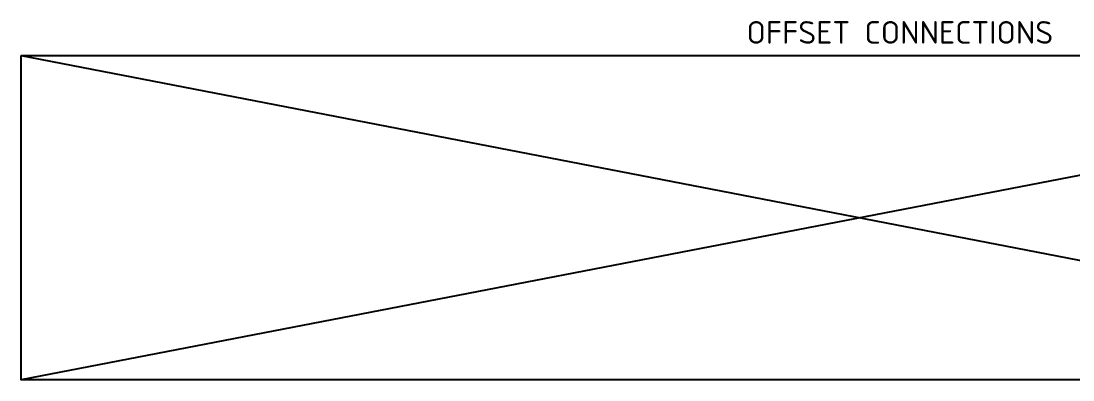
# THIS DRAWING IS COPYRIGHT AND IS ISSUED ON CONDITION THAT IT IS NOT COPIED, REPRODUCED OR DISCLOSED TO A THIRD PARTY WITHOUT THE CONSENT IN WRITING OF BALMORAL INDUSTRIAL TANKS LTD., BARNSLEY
# Model space of a CAD drawing. Header units: millimetres. Extents: x -957 to 144159, y -39902 to 8508.
# Drawn here: x 21813 to 31597, y -7810 to -4473 of the extents above; entities that cross this region are included whole.
import ezdxf

# ---------------------------------------------------------------- set-up
doc = ezdxf.new("R2010")
doc.units = ezdxf.units.MM
doc.layers.get('Defpoints').update_dxf_attribs({"color": 9})
doc.layers.add('X 5001 H', color=8, linetype='Continuous')
doc.styles.add('BIT STD. 2.0', font='isocpeur.ttf', dxfattribs={"height": 2})

# ---------------------------------------------------------------- blocks, each defined once
blk = doc.blocks.new('*U57')
at = {"layer": 'X 5001 H'}
for p, q in [((-15603.5, 0), (0, -3015.9)), ((0, 0), (-15603.5, -3015.9))]:
    blk.add_line(p, q, dxfattribs=at)

msp = doc.modelspace()

# ---------------------------------------------------------------- linework, layer by layer
at = {"layer": 'Defpoints', "color": 32, "true_color": 0xcd6928}
msp.add_lwpolyline([(21813.3014, -4794.186), (37416.7858, -4794.186), (37416.7858, -7810.0587), (21813.3014, -7810.0587)], close=True, dxfattribs=at)

# ---------------------------------------------------------------- block references
at = {"layer": 'Defpoints'}
msp.add_blockref('*U57', (37416.7858, -4794.186), dxfattribs=at)

# ---------------------------------------------------------------- texts
at = {"layer": 'Defpoints', "color": 32, "true_color": 0xcd6928, "insert": (25463.8665, -4473.5087), "char_height": 210, "attachment_point": 1, "style": 'BIT STD. 2.0'}
msp.add_mtext_dynamic_manual_height_columns('\\pi3096.49825;OFFSET CONNECTIONS', width=8901.996508, gutter_width=350, heights=[219.3546], dxfattribs=at)

doc.saveas('drawing.dxf')
